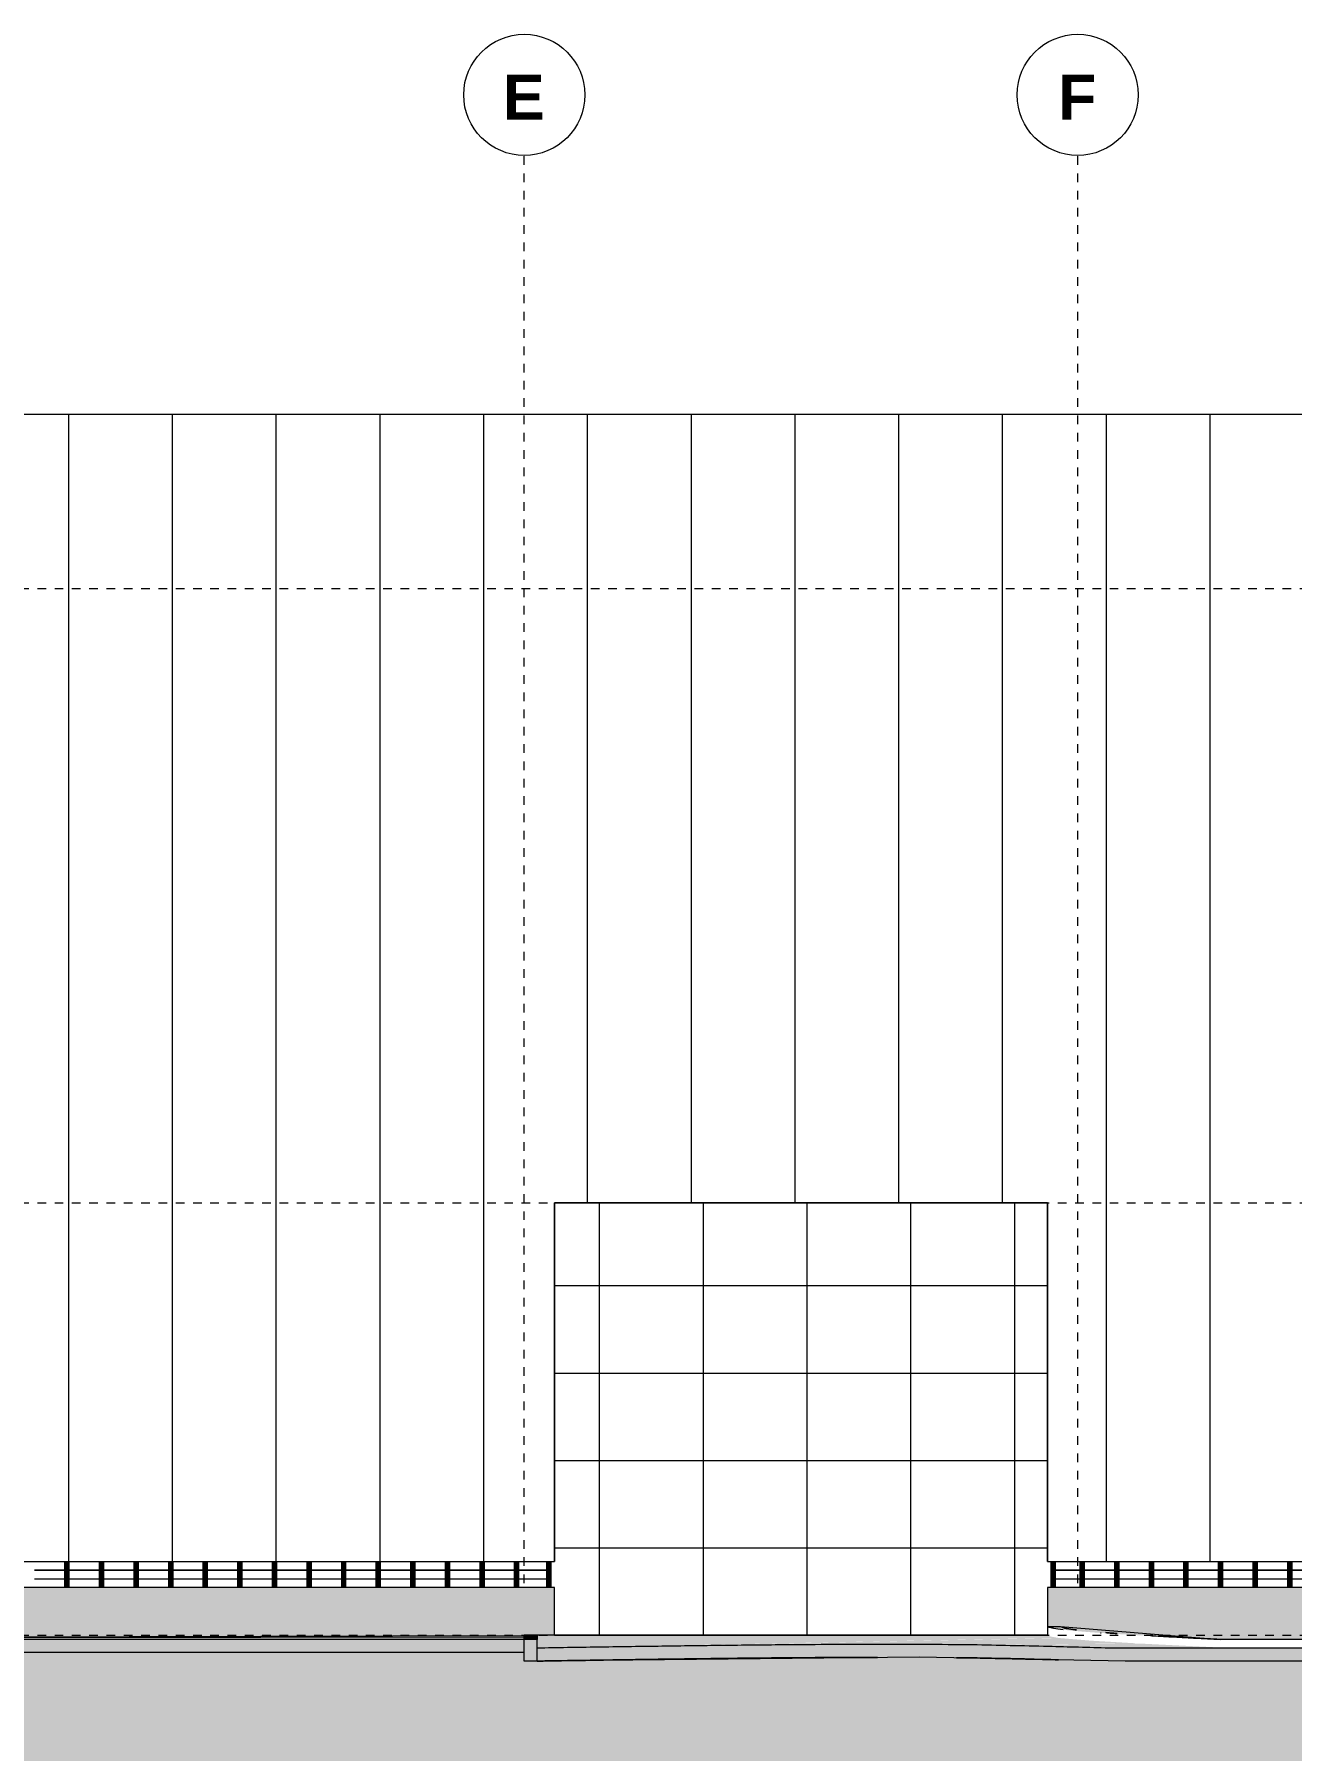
# Model space of a CAD drawing. Header units: metres. Extents: x -3 to 469, y -13 to 19.
# Drawn here: x 302.05 to 316.59, y -1.34 to 18.51 of the extents above; entities that cross this region are included whole.
import ezdxf

# ---------------------------------------------------------------- set-up
doc = ezdxf.new("R2010")
doc.units = ezdxf.units.M
doc.linetypes.add('Center', pattern=[0.03, 0.012, -0.006, 0.006, -0.006])
doc.linetypes.add('Grid Line', pattern=[0.022225, 0.0127, -0.003175, 0.003175, -0.003175])
for name, color, linetype, lineweight in [('A-DETL-1', 7, 'Continuous', 20), ('A-DOOR', 7, 'Continuous', 9), ('A-FLOR', 7, 'Continuous', 9), ('A-FLOR-1', 7, 'Continuous', 20), ('A-GLAZ-CURT', 7, 'Continuous', 5), ('A-GLAZ-CWMG', 7, 'Continuous', 5), ('A-WALL', 7, 'Continuous', 9), ('I-WALL', 7, 'Continuous', 9), ('S-GRID-IDEN', 7, 'Continuous', 5), ('S-GRID-IDEN-1', 7, 'Continuous', 18)]:
    doc.layers.add(name, color=color, linetype=linetype, lineweight=lineweight)
for name, color, linetype, lineweight, true_color in [('A-DETL-GENF-1', 7, 'Continuous', 5, 0xb8a087), ('A-DOOR-2', 9, 'Continuous', 5, 0x808080), ('A-FLOR-LEVL-2', 7, 'Center', 5, 0x0080c0), ('A-FLOR-PATT-1', 7, 'Continuous', 9, 0x74756c), ('A-FLOR-PATT-2', 7, 'Continuous', 20, 0xc0c0c0), ('A-FLOR-PATT-4', 7, 'Continuous', 5, 0xb8a087), ('A-FLOR-PATT-5', 7, 'Continuous', 20, 0xd8dad9), ('A-FLOR-PATT-7', 7, 'Continuous', 20, 0xd3dcb8), ('A-FLOR-PATT-8', 7, 'Continuous', 9, 0x6b7b3c), ('A-GLAZ-CWMG-1', 7, 'Continuous', 5, 0xf2f2f2), ('A-WALL-PATT-2', 7, 'Continuous', 5, 0x5f5f5f), ('A-WALL-PATT-3', 7, 'Continuous', 5, 0x515151), ('S-GRID-1', 9, 'Grid Line', 5, 0x808080)]:
    doc.layers.add(name, color=color, linetype=linetype, lineweight=lineweight, true_color=true_color)
doc.styles.add('Arial_B', font='arialbd.ttf', dxfattribs={"height": 0.52})
pattern_1 = [(45, (292.2927, 0), (0, 1.79605), [1.27, -1.27]), (45, (292.6297, -0.3368), (0, 1.79605), [1.27, -1.27]), (45, (292.9657, -0.6735), (0, 1.79605), [1.27, -1.27]), (135, (292.2927, 0.2245), (-1.79605, 1e-16), [1.27, -1.27]), (135, (292.6297, 0.5613), (-1.79605, 1e-16), [1.27, -1.27]), (135, (292.9657, 0.898), (-1.79605, 1e-16), [1.27, -1.27])]

# ---------------------------------------------------------------- blocks, each defined once
blk = doc.blocks.new('_DOR-___-PortaCorrer - PF00_2-570X500-4467571-FACHADA 03')
at = {"layer": 'A-DOOR-2'}
h = blk.add_hatch(dxfattribs=at)
h.set_pattern_fill('FP_60', color=256, style=0, pattern_type=2)
h.set_pattern_definition([(180, (24.19, 0), (1e-16, 1.01), []), (90, (24.19, 0), (1.2, -7e-17), [])])
h.paths.add_polyline_path([(25.504, 0), (26.43, 0), (26.43, 0.55), (26.47, 0.55), (26.47, 0.85), (26.43, 0.85), (26.43, 5), (20.73, 5), (20.73, 0.85), (20.69, 0.85), (20.69, 0.55), (20.73, 0.55), (20.73, 0), (25.312, 0)])
blk = doc.blocks.new('System Panel - COMOVENTE-4464555-FACHADA 03')
at = {"layer": 'A-GLAZ-CURT'}
h = blk.add_hatch(dxfattribs=at)
h.set_pattern_fill('FP_65', color=256, style=0, pattern_type=2)
h.set_pattern_definition([(0, (20.477, 0.65), (0, 0.15), [])])
h.paths.add_polyline_path([(20.64, 0.55), (20.64, 0.75), (20.315, 0.75), (20.315, 0.55), (20.58, 0.55)])
blk.add_line((20.64, 0.75), (20.315, 0.75), dxfattribs=at)
blk = doc.blocks.new('Rectangular Mullion - 80mm x 50mm aluminio-4464556-FACHADA 03')
at = {"layer": 'A-GLAZ-CWMG-1'}
blk.add_hatch(color=256, dxfattribs=at).paths.add_polyline_path([(20.69, 0.75), (20.69, 0.85), (20.64, 0.85), (20.64, 0.75)])
at = {"layer": 'A-GLAZ-CWMG'}
for p, q in [((20.64, 0.75), (20.64, 0.85)), ((20.69, 0.75), (20.69, 0.85))]:
    blk.add_line(p, q, dxfattribs=at)
blk = doc.blocks.new('System Panel - COMOVENTE-4463888-FACHADA 03')
at = {"layer": 'A-GLAZ-CURT'}
h = blk.add_hatch(dxfattribs=at)
h.set_pattern_fill('FP_66', color=256, style=0, pattern_type=2)
h.set_pattern_definition([(0, (20.09, 0.65), (0, 0.15), [])])
h.paths.add_polyline_path([(20.265, 0.55), (20.265, 0.75), (19.915, 0.75), (19.915, 0.55), (20.115, 0.55)])
blk.add_line((20.265, 0.75), (19.915, 0.75), dxfattribs=at)
blk = doc.blocks.new('Rectangular Mullion - 80mm x 50mm aluminio-4464544-FACHADA 03')
at = {"layer": 'A-GLAZ-CWMG-1'}
blk.add_hatch(color=256, dxfattribs=at).paths.add_polyline_path([(20.315, 0.55), (20.315, 0.75), (20.265, 0.75), (20.265, 0.55), (20.307, 0.55)])
at = {"layer": 'A-GLAZ-CWMG'}
for p, q in [((20.265, 0.75), (20.265, 0.55)), ((20.315, 0.75), (20.315, 0.55)), ((20.315, 0.55), (20.265, 0.55))]:
    blk.add_line(p, q, dxfattribs=at)
blk = doc.blocks.new('Rectangular Mullion - 80mm x 50mm aluminio-4464568-FACHADA 03')
at = {"layer": 'A-GLAZ-CWMG-1'}
blk.add_hatch(color=256, dxfattribs=at).paths.add_polyline_path([(20.64, 0.75), (20.64, 0.55), (20.69, 0.55), (20.69, 0.75)])
at = {"layer": 'A-GLAZ-CWMG'}
for p, q in [((20.64, 0.55), (20.64, 0.75)), ((20.69, 0.55), (20.69, 0.75)), ((20.69, 0.55), (20.64, 0.55))]:
    blk.add_line(p, q, dxfattribs=at)
blk = doc.blocks.new('Rectangular Mullion - 80mm x 50mm aluminio-4464545-FACHADA 03')
at = {"layer": 'A-GLAZ-CWMG-1'}
blk.add_hatch(color=256, dxfattribs=at).paths.add_polyline_path([(20.315, 0.75), (20.315, 0.85), (20.265, 0.85), (20.265, 0.75), (20.307, 0.75)])
at = {"layer": 'A-GLAZ-CWMG'}
for p, q in [((20.265, 0.85), (20.265, 0.75)), ((20.315, 0.85), (20.315, 0.75))]:
    blk.add_line(p, q, dxfattribs=at)
blk = doc.blocks.new('System Panel - COMOVENTE-V48-FACHADA 03')
at = {"layer": 'A-GLAZ-CURT'}
h = blk.add_hatch(dxfattribs=at)
h.set_pattern_fill('FP_68', color=256, style=0, pattern_type=2)
h.set_pattern_definition([(0, (20.477, 0.85), (0, 0.15), [])])
h.paths.add_polyline_path([(20.64, 0.75), (20.64, 0.85), (20.315, 0.85), (20.315, 0.75), (20.5, 0.75)])
blk.add_line((20.315, 0.75), (20.64, 0.75), dxfattribs=at)
blk = doc.blocks.new('System Panel - COMOVENTE-V49-FACHADA 03')
at = {"layer": 'A-GLAZ-CURT'}
h = blk.add_hatch(dxfattribs=at)
h.set_pattern_fill('FP_69', color=256, style=0, pattern_type=2)
h.set_pattern_definition([(0, (20.09, 0.85), (0, 0.15), [])])
h.paths.add_polyline_path([(20.265, 0.75), (20.265, 0.85), (19.915, 0.85), (19.915, 0.75), (20.115, 0.75)])
blk.add_line((19.915, 0.75), (20.265, 0.75), dxfattribs=at)
blk = doc.blocks.new('System Panel - COMOVENTE-4761223-FACHADA 03')
at = {"layer": 'A-GLAZ-CURT'}
h = blk.add_hatch(dxfattribs=at)
h.set_pattern_fill('FP_71', color=256, style=0, pattern_type=2)
h.set_pattern_definition([(0, (26.662, 0.65), (0, 0.15), [])])
h.paths.add_polyline_path([(26.805, 0.55), (26.805, 0.75), (26.52, 0.75), (26.52, 0.55), (26.659, 0.55)])
blk.add_line((26.805, 0.75), (26.52, 0.75), dxfattribs=at)
blk = doc.blocks.new('System Panel - COMOVENTE-V51-FACHADA 03')
at = {"layer": 'A-GLAZ-CURT'}
h = blk.add_hatch(dxfattribs=at)
h.set_pattern_fill('FP_72', color=256, style=0, pattern_type=2)
h.set_pattern_definition([(0, (26.662, 0.85), (0, 0.15), [])])
h.paths.add_polyline_path([(26.805, 0.75), (26.805, 0.85), (26.52, 0.85), (26.52, 0.75), (26.659, 0.75)])
blk.add_line((26.52, 0.75), (26.805, 0.75), dxfattribs=at)
blk = doc.blocks.new('Rectangular Mullion - 80mm x 50mm aluminio-4468393-FACHADA 03')
at = {"layer": 'A-GLAZ-CWMG-1'}
blk.add_hatch(color=256, dxfattribs=at).paths.add_polyline_path([(26.52, 0.55), (26.52, 0.75), (26.47, 0.75), (26.47, 0.55)])
at = {"layer": 'A-GLAZ-CWMG'}
for p, q in [((26.47, 0.75), (26.47, 0.55)), ((26.52, 0.75), (26.52, 0.55)), ((26.52, 0.55), (26.47, 0.55))]:
    blk.add_line(p, q, dxfattribs=at)
blk = doc.blocks.new('Rectangular Mullion - 80mm x 50mm aluminio-4468394-FACHADA 03')
at = {"layer": 'A-GLAZ-CWMG-1'}
blk.add_hatch(color=256, dxfattribs=at).paths.add_polyline_path([(26.47, 0.75), (26.52, 0.75), (26.52, 0.85), (26.47, 0.85), (26.47, 0.805)])
at = {"layer": 'A-GLAZ-CWMG'}
for p, q in [((26.47, 0.85), (26.47, 0.75)), ((26.52, 0.85), (26.52, 0.75))]:
    blk.add_line(p, q, dxfattribs=at)
blk = doc.blocks.new('Eixo - CABEÇA DE EIXO - PRETO-498843-FACHADA 03')
at = {"layer": 'S-GRID-IDEN-1'}
blk.add_circle((7.58, 17.808), 0.7, dxfattribs=at)

msp = doc.modelspace()

# ---------------------------------------------------------------- hatches: boundary and pattern name
at = {"layer": 'A-DETL-GENF-1'}
h = msp.add_hatch(dxfattribs=at)
h.set_pattern_fill('FP_49', color=256, style=0, pattern_type=2)
h.set_pattern_definition(pattern_1)
h.paths.add_polyline_path([(303.603, -12.972), (343.641, -12.972), (343.641, -0.3), (342.959, -0.3), (340.98, -0.253), (333.632, -0.182), (330.359, -0.184), (328.242, -0.202), (326.702, -0.23), (325.554, -0.3), (314.575, -0.298), (312.265, -0.253), (307.719, -0.3), (307.719, -0.2), (287.285, -0.2), (283.029, -1.834), (279.304, -2.832), (275.483, -4.297), (274.303, -4.704), (272.889, -5.849), (271.666, -6.9), (270.15, -8.265), (266.128, -12.016), (265.628, -12.016), (263.181, -12.143), (254.856, -12.434), (253.757, -12.434), (245.087, -11.98), (245.087, -12.972), (300.524, -12.972)])
at = {"layer": 'A-FLOR-PATT-1'}
msp.add_hatch(color=256, dxfattribs=at).paths.add_polyline_path([(307.719, -0.3), (307.869, -0.3), (307.869, -0.05), (307.719, -0.05), (307.719, -0.215)])
h = msp.add_hatch(color=256, dxfattribs=at)
h.paths.add_polyline_path([(328.886, -0.196), (330.744, -0.182), (333.68, -0.182), (340.98, -0.253), (342.959, -0.3), (343.641, -0.3), (343.641, -0.15), (335.061, -0.15), (330.552, -0.041), (329.782, -0.043), (328.886, -0.05), (328.886, -0.182)])
h.paths.add_polyline_path([(321.312, -0.3), (325.101, -0.3), (326.544, -0.24), (326.74, -0.228), (328.435, -0.199), (328.886, -0.195), (328.886, -0.05), (327.804, -0.065), (326.895, -0.086), (326.51, -0.097), (325.74, -0.125), (325.101, -0.15), (314.48, -0.15), (313.603, -0.128), (312.843, -0.112), (312.073, -0.108), (311.303, -0.109), (310.665, -0.113), (309.378, -0.128), (307.869, -0.15), (307.869, -0.3), (309.571, -0.275), (310.726, -0.263), (312.36, -0.254), (312.843, -0.262), (313.035, -0.265), (314.768, -0.3), (320.543, -0.3)])
at = {"layer": 'A-FLOR-PATT-2'}
for points in [[(307.869, -0.15), (313.891, -0.031), (313.808, -0.016), (313.775, -0.003), (313.769, 0), (307.869, 0), (307.869, -0.141)], [(307.869, -0.15), (309.571, -0.125), (310.805, -0.112), (311.783, -0.108), (312.65, -0.111), (313.035, -0.111), (314.823, -0.096), (314.279, -0.064), (313.913, -0.034), (313.903, -0.033), (308.031, -0.147)], [(315.909, -0.15), (314.856, -0.098), (312.902, -0.112), (313.954, -0.136), (314.575, -0.15), (315.73, -0.15)]]:
    msp.add_hatch(color=256, dxfattribs=at).paths.add_polyline_path(points)
at = {"layer": 'A-FLOR-PATT-4'}
h = msp.add_hatch(dxfattribs=at)
h.set_pattern_fill('FP_49', color=256, style=0, pattern_type=2)
h.set_pattern_definition(pattern_1)
h.paths.add_polyline_path([(325.554, -0.3), (326.317, -0.253), (325.932, -0.267), (325.101, -0.3), (325.162, -0.3)])
h.paths.add_polyline_path([(307.869, -0.3), (311.688, -0.258), (310.665, -0.263), (309.378, -0.278), (308.223, -0.294)])
h.paths.add_polyline_path([(313.897, -0.285), (312.902, -0.262), (312.843, -0.264), (313.805, -0.283)])
h.paths.add_polyline_path([(340.667, -0.25), (339.717, -0.227), (339.021, -0.226), (337.612, -0.22), (340.561, -0.249)])
at = {"layer": 'A-FLOR-PATT-5'}
for points in [[(307.719, -0.024), (307.869, 0), (307.719, 0)], [(307.869, -0.05), (307.869, 0), (307.719, -0.024), (307.838, -0.045)], [(315.767, -0.05), (315.614, -0.038), (313.92, 0.1), (313.934, 0.092), (313.96, 0.084), (314.046, 0.068), (314.19, 0.051), (314.399, 0.033), (314.666, 0.013), (315.187, -0.018), (315.766, -0.05)], [(291.414, -0.043), (307.719, -0.024), (307.719, -0.004), (291.477, -0.043)], [(307.869, -0.05), (307.719, -0.024), (307.719, -0.05), (307.838, -0.05)]]:
    msp.add_hatch(color=256, dxfattribs=at).paths.add_polyline_path(points)
h = msp.add_hatch(color=256, dxfattribs=at)
h.paths.add_polyline_path([(313.891, 0.07), (313.891, 0.07), (313.95, 0.069)])
h.paths.add_polyline_path([(315.766, -0.05), (314.886, -0.001), (314.497, 0.025), (314.255, 0.045), (314.09, 0.062), (313.991, 0.077), (313.957, 0.085), (313.933, 0.093), (313.92, 0.1), (313.769, 0.1), (313.784, 0.092), (313.811, 0.084), (313.891, 0.07), (314.044, 0.053), (314.227, 0.037), (314.503, 0.018), (315.025, -0.013), (315.73, -0.048)])
at = {"layer": 'A-FLOR-PATT-7'}
msp.add_hatch(color=256, dxfattribs=at).paths.add_polyline_path([(285.889, -0.05), (307.719, -0.05), (307.719, -0.024), (285.894, -0.05)])
at = {"layer": 'A-FLOR-PATT-8'}
msp.add_hatch(color=256, dxfattribs=at).paths.add_polyline_path([(307.719, -0.2), (307.719, -0.05), (287.293, -0.05), (287.293, -0.2), (307.453, -0.2)])
at = {"layer": 'A-WALL-PATT-2'}
h = msp.add_hatch(dxfattribs=at)
h.set_pattern_fill('FP_63', color=256, style=0, pattern_type=2)
h.set_pattern_definition([(90, (285.6507, 0), (-1.2, 7e-17), [])])
h.paths.add_polyline_path([(317.463, 0.85), (327.856, 0.85), (327.857, 5), (333.596, 5), (333.596, 0.85), (341.949, 0.85), (341.949, 14.113), (286.89, 14.113), (286.89, 0.85), (308.069, 0.85), (308.069, 5), (313.769, 5), (313.769, 0.85), (315.923, 0.85)])
at = {"layer": 'A-WALL-PATT-3'}
h = msp.add_hatch(dxfattribs=at)
h.set_pattern_fill('FP_48', color=256, style=0, pattern_type=2)
h.set_pattern_definition([(0, (321.88868, 0), (0, 0.2), []), (90, (321.88868, 0), (-0.2, 0.2), [0.2, -0.2])])
h.paths.add_polyline_path([(319.773, -0.05), (321.959, -0.05), (321.959, 0.55), (313.769, 0.55), (313.769, 0.1), (313.934, 0.099), (315.767, -0.05), (319.003, -0.05)])
h.paths.add_polyline_path([(286.926, -0.049), (293.209, -0.039), (307.719, -0.004), (307.719, 0), (308.069, 0), (308.069, 0.55), (286.926, 0.55), (286.926, -0.024)])

# ---------------------------------------------------------------- linework, layer by layer
at = {"layer": 'A-DETL-1'}
for p, q in [((341.989, 14.113), (286.85, 14.113)), ((308.069, 5), (308.069, 0.85)), ((313.769, 5), (308.069, 5)), ((313.769, 0.85), (313.769, 5)), ((286.85, 0.85), (308.069, 0.85)), ((313.769, 0.85), (327.896, 0.85)), ((307.719, -0.2), (287.285, -0.2)), ((307.719, -0.3), (307.719, -0.2)), ((307.869, -0.3), (307.719, -0.3)), ((312.288, -0.253), (307.869, -0.3)), ((314.667, -0.3), (312.288, -0.253)), ((325.554, -0.3), (314.667, -0.3))]:
    msp.add_line(p, q, dxfattribs=at)
at = {"layer": 'A-FLOR'}
for p, q in [((307.719, -0.024), (307.719, 0)), ((313.769, 0), (307.719, 0)), ((307.869, 0), (307.869, -0.05)), ((313.769, 0.1), (313.92, 0.1)), ((313.92, 0.1), (315.767, -0.05)), ((307.719, -0.024), (285.889, -0.05)), ((307.719, -0.05), (307.719, -0.024)), ((325.896, -0.05), (315.766, -0.05))]:
    msp.add_line(p, q, dxfattribs=at)
for points, knots in [([(313.844, 0.077), (313.837, 0.079), (313.811, 0.084), (313.792, 0.089), (313.782, 0.093)], [-0.14999834, -0.14999834, -0.14999834, -0.14999834, -0.125, -0.05, -0.05, -0.05, -0.05]), ([(313.997, 0.076), (313.988, 0.078), (313.975, 0.081), (313.964, 0.083), (313.96, 0.084)], [-0.15789173, -0.15789173, -0.15789173, -0.15789173, -0.125, -0.10526316, -0.10526316, -0.10526316, -0.10526316]), ([(313.96, 0.084), (313.964, 0.083), (313.975, 0.081), (313.988, 0.078), (313.997, 0.076)], [-0.89473684, -0.89473684, -0.89473684, -0.89473684, -0.875, -0.84210827, -0.84210827, -0.84210827, -0.84210827]), ([(314.105, 0.061), (314.1, 0.061), (314.057, 0.066), (314.022, 0.072), (313.997, 0.076)], [-0.2631474, -0.2631474, -0.2631474, -0.2631474, -0.25, -0.1578947, -0.1578947, -0.1578947, -0.1578947]), ([(313.997, 0.076), (314.022, 0.072), (314.057, 0.066), (314.1, 0.061), (314.105, 0.061)], [-0.8421053, -0.8421053, -0.8421053, -0.8421053, -0.75, -0.7368526, -0.7368526, -0.7368526, -0.7368526]), ([(314.551, 0.021), (314.532, 0.022), (314.496, 0.025), (314.461, 0.028), (314.444, 0.029)], [-0.52631015, -0.52631015, -0.52631015, -0.52631015, -0.5, -0.47368421, -0.47368421, -0.47368421, -0.47368421]), ([(314.444, 0.029), (314.461, 0.028), (314.496, 0.025), (314.532, 0.022), (314.551, 0.021)], [-0.52631579, -0.52631579, -0.52631579, -0.52631579, -0.5, -0.47368985, -0.47368985, -0.47368985, -0.47368985]), ([(315.314, -0.028), (315.216, -0.022), (315.096, -0.016), (314.981, -0.01), (314.96, -0.009)], [-0.8499999, -0.8499999, -0.8499999, -0.8499999, -0.75, -0.7267269, -0.7267269, -0.7267269, -0.7267269]), ([(315.329, -0.026), (315.245, -0.022), (315.151, -0.016), (315.06, -0.011), (315.049, -0.011)], [-0.8421051, -0.8421051, -0.8421051, -0.8421051, -0.75, -0.7368421, -0.7368421, -0.7368421, -0.7368421]), ([(315.049, -0.011), (315.06, -0.011), (315.151, -0.016), (315.245, -0.022), (315.329, -0.026)], [-0.2631579, -0.2631579, -0.2631579, -0.2631579, -0.25, -0.1578949, -0.1578949, -0.1578949, -0.1578949]), ([(315.463, -0.035), (315.438, -0.034), (315.389, -0.031), (315.339, -0.029), (315.314, -0.028)], [-0.89999983, -0.89999983, -0.89999983, -0.89999983, -0.875, -0.85, -0.85, -0.85, -0.85]), ([(315.473, -0.034), (315.455, -0.033), (315.406, -0.031), (315.358, -0.028), (315.329, -0.026)], [-0.89473673, -0.89473673, -0.89473673, -0.89473673, -0.875, -0.84210526, -0.84210526, -0.84210526, -0.84210526]), ([(315.329, -0.026), (315.358, -0.028), (315.406, -0.031), (315.455, -0.033), (315.473, -0.034)], [-0.15789474, -0.15789474, -0.15789474, -0.15789474, -0.125, -0.10526327, -0.10526327, -0.10526327, -0.10526327])]:
    msp.add_open_spline(points, degree=3, knots=knots, dxfattribs=at)
for points in [[(313.95, 0.062), (313.907, 0.067), (313.872, 0.072), (313.844, 0.077)], [(313.96, 0.084), (313.949, 0.087), (313.941, 0.089), (313.934, 0.092)], [(313.934, 0.092), (313.941, 0.089), (313.949, 0.087), (313.96, 0.084)], [(314.389, 0.025), (314.387, 0.025), (314.385, 0.025), (314.383, 0.025)], [(314.575, 0.019), (314.567, 0.02), (314.559, 0.02), (314.551, 0.021)], [(314.551, 0.021), (314.559, 0.02), (314.567, 0.02), (314.575, 0.019)], [(315.614, -0.043), (315.564, -0.04), (315.513, -0.037), (315.463, -0.035)], [(315.619, -0.042), (315.57, -0.039), (315.522, -0.037), (315.473, -0.034)], [(315.473, -0.034), (315.522, -0.037), (315.57, -0.039), (315.619, -0.042)], [(315.766, -0.05), (315.715, -0.048), (315.665, -0.045), (315.614, -0.043)], [(315.766, -0.05), (315.717, -0.047), (315.668, -0.045), (315.619, -0.042)], [(315.619, -0.042), (315.668, -0.045), (315.717, -0.047), (315.766, -0.05)]]:
    msp.add_open_spline(points, degree=3, dxfattribs=at)
at = {"layer": 'A-FLOR-1'}
for p, q in [((307.869, -0.05), (287.293, -0.05)), ((307.719, -0.2), (307.719, -0.05)), ((307.869, -0.3), (307.869, -0.05)), ((325.101, -0.15), (314.48, -0.15))]:
    msp.add_line(p, q, dxfattribs=at)
for points, knots in [([(312.902, -0.112), (312.716, -0.111), (312.343, -0.108), (311.783, -0.107), (311.224, -0.109), (310.618, -0.113), (309.966, -0.12), (309.267, -0.129), (308.568, -0.139), (308.102, -0.146), (307.869, -0.15)], [0, 0, 0, 0, 0.111111, 0.222222, 0.333333, 0.444444, 0.583333, 0.722222, 0.861111, 1, 1, 1, 1]), ([(314.48, -0.15), (314.246, -0.143), (313.72, -0.13), (313.194, -0.118), (312.902, -0.112)], [0, 0, 0, 0, 0.444444, 1, 1, 1, 1]), ([(311.804, -0.258), (311.797, -0.258), (311.604, -0.258), (311.224, -0.259), (310.618, -0.263), (309.966, -0.27), (309.267, -0.279), (308.568, -0.289), (308.102, -0.296), (307.869, -0.3)], [0.21813, 0.21813, 0.21813, 0.21813, 0.2222222, 0.3333333, 0.4444444, 0.5833333, 0.7222222, 0.8611111, 1, 1, 1, 1]), ([(310.665, -0.263), (310.712, -0.263), (310.898, -0.262), (311.084, -0.26), (311.224, -0.26)], [0.5555556, 0.5555556, 0.5555556, 0.5555556, 0.5833333, 0.6666661, 0.6666661, 0.6666661, 0.6666661]), ([(313.897, -0.285), (313.857, -0.284), (313.526, -0.276), (313.194, -0.268), (312.902, -0.262)], [0.3696612, 0.3696612, 0.3696612, 0.3696612, 0.4444444, 1, 1, 1, 1]), ([(313.428, -0.274), (313.486, -0.275), (313.643, -0.278), (313.799, -0.282), (313.897, -0.285)], [0.3333333, 0.3333333, 0.3333333, 0.3333333, 0.4444444, 0.6303389, 0.6303389, 0.6303389, 0.6303389])]:
    msp.add_open_spline(points, degree=3, knots=knots, dxfattribs=at)
for points in [[(307.869, -0.3), (308.241, -0.294), (308.614, -0.288), (308.987, -0.283)], [(308.987, -0.283), (309.174, -0.28), (309.36, -0.278), (309.546, -0.275)], [(309.546, -0.275), (309.733, -0.273), (309.919, -0.271), (310.106, -0.269)], [(310.106, -0.269), (310.292, -0.267), (310.478, -0.265), (310.665, -0.263)], [(311.224, -0.26), (311.317, -0.259), (311.504, -0.258), (311.69, -0.258), (311.783, -0.258)], [(311.783, -0.258), (311.79, -0.258), (311.797, -0.258), (311.804, -0.258)], [(312.717, -0.261), (312.778, -0.261), (312.84, -0.262), (312.902, -0.262)], [(312.902, -0.262), (312.84, -0.262), (312.778, -0.261), (312.717, -0.261)], [(312.902, -0.262), (313.019, -0.265), (313.136, -0.267), (313.253, -0.27)], [(313.253, -0.27), (313.311, -0.271), (313.37, -0.272), (313.428, -0.274)]]:
    msp.add_open_spline(points, degree=3, dxfattribs=at)
at = {"layer": 'A-FLOR-LEVL-2'}
for p, q in [((286.889, 12.1), (342.991, 12.1)), ((286.889, 5), (342.991, 5)), ((286.889, 0), (342.991, 0))]:
    msp.add_line(p, q, dxfattribs=at)
at = {"layer": 'A-WALL'}
for p, q in [((341.989, 14.113), (286.85, 14.113)), ((308.069, 0.85), (308.069, 5)), ((308.069, 5), (313.769, 5)), ((313.769, 5), (313.769, 0.85)), ((286.85, 0.85), (308.069, 0.85)), ((313.769, 0.85), (327.896, 0.85))]:
    msp.add_line(p, q, dxfattribs=at)
at = {"layer": 'I-WALL'}
for p, q in [((308.069, 0.55), (286.926, 0.55)), ((308.069, 0), (308.069, 0.55)), ((313.769, 0.55), (313.769, 0)), ((327.896, 0.55), (313.769, 0.55)), ((291.414, -0.043), (307.719, -0.004))]:
    msp.add_line(p, q, dxfattribs=at)
at = {"layer": 'S-GRID-1'}
for p, q in [((307.719, 0.6), (307.719, 17.108)), ((314.119, 0.6), (314.119, 17.108))]:
    msp.add_line(p, q, dxfattribs=at)

# ---------------------------------------------------------------- block references
at = {"layer": 'A-DOOR'}
msp.add_blockref('_DOR-___-PortaCorrer - PF00_2-570X500-4467571-FACHADA 03', (287.339, 0), dxfattribs=at)
at = {"layer": 'A-GLAZ-CURT'}
for name, p in [('System Panel - COMOVENTE-V49-FACHADA 03', (282.139, 0)), ('System Panel - COMOVENTE-V49-FACHADA 03', (282.539, 0)), ('System Panel - COMOVENTE-V49-FACHADA 03', (282.939, 0)), ('System Panel - COMOVENTE-V49-FACHADA 03', (283.339, 0)), ('System Panel - COMOVENTE-V49-FACHADA 03', (283.739, 0)), ('System Panel - COMOVENTE-V49-FACHADA 03', (284.139, 0)), ('System Panel - COMOVENTE-V49-FACHADA 03', (284.539, 0)), ('System Panel - COMOVENTE-V49-FACHADA 03', (284.939, 0)), ('System Panel - COMOVENTE-V49-FACHADA 03', (285.339, 0)), ('System Panel - COMOVENTE-V49-FACHADA 03', (285.739, 0)), ('System Panel - COMOVENTE-V49-FACHADA 03', (286.139, 0)), ('System Panel - COMOVENTE-V49-FACHADA 03', (286.539, 0)), ('System Panel - COMOVENTE-V49-FACHADA 03', (286.939, 0)), ('System Panel - COMOVENTE-V49-FACHADA 03', (287.339, 0)), ('System Panel - COMOVENTE-V48-FACHADA 03', (287.339, 0)), ('System Panel - COMOVENTE-V51-FACHADA 03', (287.339, 0)), ('System Panel - COMOVENTE-V49-FACHADA 03', (294.279, 0)), ('System Panel - COMOVENTE-V49-FACHADA 03', (294.679, 0)), ('System Panel - COMOVENTE-V49-FACHADA 03', (295.079, 0)), ('System Panel - COMOVENTE-V49-FACHADA 03', (295.479, 0)), ('System Panel - COMOVENTE-V49-FACHADA 03', (295.879, 0)), ('System Panel - COMOVENTE-V49-FACHADA 03', (296.279, 0)), ('System Panel - COMOVENTE-V49-FACHADA 03', (296.679, 0)), ('System Panel - COMOVENTE-4463888-FACHADA 03', (282.139, 0)), ('System Panel - COMOVENTE-4463888-FACHADA 03', (282.539, 0)), ('System Panel - COMOVENTE-4463888-FACHADA 03', (282.939, 0)), ('System Panel - COMOVENTE-4463888-FACHADA 03', (283.339, 0)), ('System Panel - COMOVENTE-4463888-FACHADA 03', (283.739, 0)), ('System Panel - COMOVENTE-4463888-FACHADA 03', (284.139, 0)), ('System Panel - COMOVENTE-4463888-FACHADA 03', (284.539, 0)), ('System Panel - COMOVENTE-4463888-FACHADA 03', (284.939, 0)), ('System Panel - COMOVENTE-4463888-FACHADA 03', (285.339, 0)), ('System Panel - COMOVENTE-4463888-FACHADA 03', (285.739, 0)), ('System Panel - COMOVENTE-4463888-FACHADA 03', (286.139, 0)), ('System Panel - COMOVENTE-4463888-FACHADA 03', (286.539, 0)), ('System Panel - COMOVENTE-4463888-FACHADA 03', (286.939, 0)), ('System Panel - COMOVENTE-4463888-FACHADA 03', (287.339, 0)), ('System Panel - COMOVENTE-4464555-FACHADA 03', (287.339, 0)), ('System Panel - COMOVENTE-4761223-FACHADA 03', (287.339, 0)), ('System Panel - COMOVENTE-4463888-FACHADA 03', (294.279, 0)), ('System Panel - COMOVENTE-4463888-FACHADA 03', (294.679, 0)), ('System Panel - COMOVENTE-4463888-FACHADA 03', (295.079, 0)), ('System Panel - COMOVENTE-4463888-FACHADA 03', (295.479, 0)), ('System Panel - COMOVENTE-4463888-FACHADA 03', (295.879, 0)), ('System Panel - COMOVENTE-4463888-FACHADA 03', (296.279, 0)), ('System Panel - COMOVENTE-4463888-FACHADA 03', (296.679, 0))]:
    msp.add_blockref(name, p, dxfattribs=at)
at = {"layer": 'A-GLAZ-CWMG'}
for name, p in [('Rectangular Mullion - 80mm x 50mm aluminio-4464545-FACHADA 03', (282.139, 0)), ('Rectangular Mullion - 80mm x 50mm aluminio-4464545-FACHADA 03', (282.539, 0)), ('Rectangular Mullion - 80mm x 50mm aluminio-4464545-FACHADA 03', (282.939, 0)), ('Rectangular Mullion - 80mm x 50mm aluminio-4464545-FACHADA 03', (283.339, 0)), ('Rectangular Mullion - 80mm x 50mm aluminio-4464545-FACHADA 03', (283.739, 0)), ('Rectangular Mullion - 80mm x 50mm aluminio-4464545-FACHADA 03', (284.139, 0)), ('Rectangular Mullion - 80mm x 50mm aluminio-4464545-FACHADA 03', (284.539, 0)), ('Rectangular Mullion - 80mm x 50mm aluminio-4464545-FACHADA 03', (284.939, 0)), ('Rectangular Mullion - 80mm x 50mm aluminio-4464545-FACHADA 03', (285.339, 0)), ('Rectangular Mullion - 80mm x 50mm aluminio-4464545-FACHADA 03', (285.739, 0)), ('Rectangular Mullion - 80mm x 50mm aluminio-4464545-FACHADA 03', (286.139, 0)), ('Rectangular Mullion - 80mm x 50mm aluminio-4464545-FACHADA 03', (286.539, 0)), ('Rectangular Mullion - 80mm x 50mm aluminio-4464545-FACHADA 03', (286.939, 0)), ('Rectangular Mullion - 80mm x 50mm aluminio-4464545-FACHADA 03', (287.339, 0)), ('Rectangular Mullion - 80mm x 50mm aluminio-4464556-FACHADA 03', (287.339, 0)), ('Rectangular Mullion - 80mm x 50mm aluminio-4468394-FACHADA 03', (287.339, 0)), ('Rectangular Mullion - 80mm x 50mm aluminio-4464545-FACHADA 03', (293.879, 0)), ('Rectangular Mullion - 80mm x 50mm aluminio-4464545-FACHADA 03', (294.279, 0)), ('Rectangular Mullion - 80mm x 50mm aluminio-4464545-FACHADA 03', (294.679, 0)), ('Rectangular Mullion - 80mm x 50mm aluminio-4464545-FACHADA 03', (295.079, 0)), ('Rectangular Mullion - 80mm x 50mm aluminio-4464545-FACHADA 03', (295.479, 0)), ('Rectangular Mullion - 80mm x 50mm aluminio-4464545-FACHADA 03', (295.879, 0)), ('Rectangular Mullion - 80mm x 50mm aluminio-4464545-FACHADA 03', (296.279, 0)), ('Rectangular Mullion - 80mm x 50mm aluminio-4464544-FACHADA 03', (282.139, 0)), ('Rectangular Mullion - 80mm x 50mm aluminio-4464544-FACHADA 03', (282.539, 0)), ('Rectangular Mullion - 80mm x 50mm aluminio-4464544-FACHADA 03', (282.939, 0)), ('Rectangular Mullion - 80mm x 50mm aluminio-4464544-FACHADA 03', (283.339, 0)), ('Rectangular Mullion - 80mm x 50mm aluminio-4464544-FACHADA 03', (283.739, 0)), ('Rectangular Mullion - 80mm x 50mm aluminio-4464544-FACHADA 03', (284.139, 0)), ('Rectangular Mullion - 80mm x 50mm aluminio-4464544-FACHADA 03', (284.539, 0)), ('Rectangular Mullion - 80mm x 50mm aluminio-4464544-FACHADA 03', (284.939, 0)), ('Rectangular Mullion - 80mm x 50mm aluminio-4464544-FACHADA 03', (285.339, 0)), ('Rectangular Mullion - 80mm x 50mm aluminio-4464544-FACHADA 03', (285.739, 0)), ('Rectangular Mullion - 80mm x 50mm aluminio-4464544-FACHADA 03', (286.139, 0)), ('Rectangular Mullion - 80mm x 50mm aluminio-4464544-FACHADA 03', (286.539, 0)), ('Rectangular Mullion - 80mm x 50mm aluminio-4464544-FACHADA 03', (286.939, 0)), ('Rectangular Mullion - 80mm x 50mm aluminio-4464544-FACHADA 03', (287.339, 0)), ('Rectangular Mullion - 80mm x 50mm aluminio-4464568-FACHADA 03', (287.339, 0)), ('Rectangular Mullion - 80mm x 50mm aluminio-4468393-FACHADA 03', (287.339, 0)), ('Rectangular Mullion - 80mm x 50mm aluminio-4464544-FACHADA 03', (293.879, 0)), ('Rectangular Mullion - 80mm x 50mm aluminio-4464544-FACHADA 03', (294.279, 0)), ('Rectangular Mullion - 80mm x 50mm aluminio-4464544-FACHADA 03', (294.679, 0)), ('Rectangular Mullion - 80mm x 50mm aluminio-4464544-FACHADA 03', (295.079, 0)), ('Rectangular Mullion - 80mm x 50mm aluminio-4464544-FACHADA 03', (295.479, 0)), ('Rectangular Mullion - 80mm x 50mm aluminio-4464544-FACHADA 03', (295.879, 0)), ('Rectangular Mullion - 80mm x 50mm aluminio-4464544-FACHADA 03', (296.279, 0))]:
    msp.add_blockref(name, p, dxfattribs=at)
at = {"layer": 'S-GRID-IDEN-1'}
for p in [(300.139, 0), (306.539, 0)]:
    msp.add_blockref('Eixo - CABEÇA DE EIXO - PRETO-498843-FACHADA 03', p, dxfattribs=at)

# ---------------------------------------------------------------- texts
at = {"layer": 'S-GRID-IDEN', "char_height": 0.52, "attachment_point": 1, "style": 'Arial_B'}
for s, insert, width in [('\\fArial|b1|i0|c0|p34|;E', (307.472, 18.042), 0.59325), ('\\fArial|b1|i0|c0|p34|;F', (313.892, 18.042), 0.54515)]:
    msp.add_mtext(s, dxfattribs=dict(at, insert=insert, width=width))

doc.saveas('drawing.dxf')
